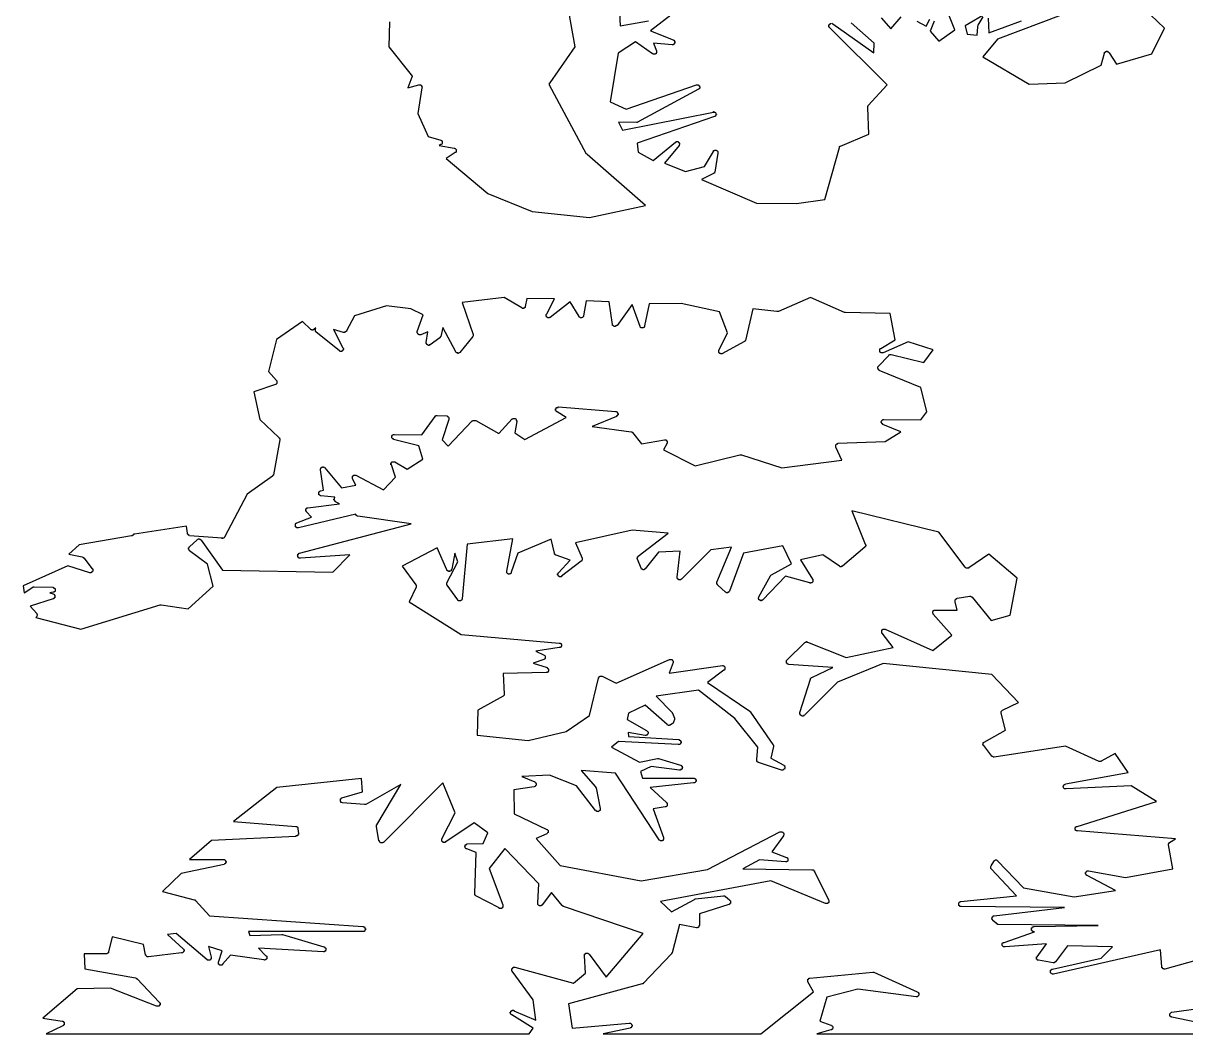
# Model space of a CAD drawing. Header units: metres. Extents: x 12 to 388, y 12 to 220.
# Drawn here: x 98.82 to 122.1, y 12.05 to 32.28 of the extents above; entities that cross this region are included whole.
import ezdxf

# ---------------------------------------------------------------- set-up
doc = ezdxf.new("R2010")
doc.units = ezdxf.units.M

msp = doc.modelspace()

# ---------------------------------------------------------------- linework, layer by layer
for points in [[(117.06, 32.32), (116.98, 32.12), (117.15, 31.92), (117.47, 32.15), (117.2, 32.84)], [(106.15, 32.31), (106.14, 31.81), (106.59, 31.25), (106.6, 31.24), (106.6, 31.23), (106.6, 31.22), (106.61, 31.22), (106.61, 31.21), (106.6, 31.21), (106.6, 31.2), (106.52, 30.99), (106.74, 31.05), (106.75, 31.05), (106.76, 31.05), (106.77, 31.05), (106.78, 31.05), (106.78, 31.04), (106.79, 31.04), (106.79, 31.03), (106.8, 31.03), (106.8, 31.02), (106.8, 31.01), (106.81, 31.01), (106.81, 31), (106.8, 30.99), (106.72, 30.47), (106.93, 30.01), (107.18, 29.94), (107.19, 29.94), (107.19, 29.93), (107.2, 29.93), (107.2, 29.92), (107.21, 29.92), (107.21, 29.91), (107.21, 29.9), (107.21, 29.89), (107.21, 29.88), (107.21, 29.87), (107.2, 29.86), (107.19, 29.85), (107.18, 29.85), (107.15, 29.83), (107.45, 29.78), (107.46, 29.78), (107.46, 29.77), (107.47, 29.77), (107.48, 29.76), (107.49, 29.75), (107.49, 29.74), (107.49, 29.73), (107.49, 29.72), (107.49, 29.71), (107.49, 29.7), (107.48, 29.7), (107.48, 29.69), (107.47, 29.69), (107.29, 29.57), (108.12, 28.87), (109.01, 28.51), (110.16, 28.39), (111.28, 28.63), (110.11, 29.65), (110.11, 29.66), (110.1, 29.66), (109.36, 31.04), (109.36, 31.05), (109.36, 31.06), (109.36, 31.07), (109.36, 31.08), (109.36, 31.09), (109.37, 31.09), (109.87, 31.81), (109.7, 32.78)], [(112.13, 32.71), (111.38, 32.13), (111.83, 31.95), (111.84, 31.94), (111.85, 31.94), (111.85, 31.93), (111.86, 31.93), (111.86, 31.92), (111.86, 31.91), (111.87, 31.91), (111.87, 31.9), (111.86, 31.89), (111.86, 31.88), (111.86, 31.87), (111.85, 31.87), (111.85, 31.86), (111.84, 31.86), (111.84, 31.85), (111.83, 31.85), (111.82, 31.85), (111.81, 31.85), (111.44, 31.88), (111.5, 31.73), (111.5, 31.72), (111.5, 31.71), (111.5, 31.7), (111.5, 31.69), (111.49, 31.68), (111.49, 31.67), (111.48, 31.67), (111.47, 31.66), (111.46, 31.66), (111.45, 31.66), (111.44, 31.66), (111.43, 31.66), (111.43, 31.67), (111.42, 31.67), (111.08, 31.91), (110.73, 31.68), (110.57, 30.71), (110.89, 30.56), (112.3, 31.05), (112.31, 31.05), (112.32, 31.05), (112.33, 31.05), (112.34, 31.05), (112.34, 31.04), (112.35, 31.04), (112.35, 31.03), (112.36, 31.03), (112.36, 31.02), (112.36, 31.01), (112.37, 31.01), (112.37, 31), (112.37, 30.99), (112.36, 30.99), (112.36, 30.98), (112.36, 30.97), (112.35, 30.97), (112.35, 30.96), (112.34, 30.96), (111.12, 30.3), (111.12, 30.29), (111.11, 30.29), (111.1, 30.29), (110.74, 30.3), (110.82, 30.14), (112.64, 30.5), (112.64, 30.51), (112.65, 30.51), (112.65, 30.5), (112.66, 30.5), (112.67, 30.5), (112.68, 30.49), (112.69, 30.48), (112.69, 30.47), (112.69, 30.46), (112.7, 30.46), (112.7, 30.45), (112.69, 30.45), (112.69, 30.44), (112.69, 30.43), (112.68, 30.43), (112.68, 30.42), (112.67, 30.41), (112.66, 30.41), (111.11, 29.88), (111.13, 29.7), (111.43, 29.53), (111.88, 29.9), (111.89, 29.9), (111.89, 29.91), (111.9, 29.91), (111.91, 29.91), (111.92, 29.91), (111.93, 29.91), (111.93, 29.9), (111.94, 29.9), (111.94, 29.89), (111.95, 29.89), (111.95, 29.88), (111.96, 29.88), (111.96, 29.87), (111.96, 29.86), (111.96, 29.85), (111.95, 29.84), (111.95, 29.83), (111.66, 29.48), (112.08, 29.31), (112.46, 29.41), (112.64, 29.71), (112.64, 29.72), (112.64, 29.73), (112.65, 29.73), (112.66, 29.73), (112.66, 29.74), (112.67, 29.74), (112.68, 29.74), (112.69, 29.74), (112.7, 29.74), (112.7, 29.73), (112.71, 29.73), (112.72, 29.72), (112.72, 29.71), (112.73, 29.71), (112.73, 29.7), (112.73, 29.69), (112.73, 29.68), (112.67, 29.3), (112.66, 29.3), (112.66, 29.29), (112.66, 29.28), (112.65, 29.28), (112.65, 29.27), (112.64, 29.27), (112.4, 29.15), (113.5, 28.68), (114.3, 28.67), (114.87, 28.75), (115.16, 29.79), (115.16, 29.8), (115.16, 29.81), (115.17, 29.81), (115.17, 29.82), (115.18, 29.82), (115.75, 30.06), (115.73, 30.59), (115.73, 30.6), (115.73, 30.61), (115.73, 30.62), (115.74, 30.62), (115.74, 30.63), (116.12, 31.05), (114.97, 32.19), (114.96, 32.19), (114.96, 32.2), (114.95, 32.21), (114.95, 32.22), (114.95, 32.23), (114.95, 32.24), (114.95, 32.25), (114.96, 32.25), (114.96, 32.26), (114.97, 32.26), (114.97, 32.27), (114.98, 32.27), (114.99, 32.27), (114.99, 32.28)], [(110.75, 32.62), (110.77, 32.23), (111.34, 32.33)], [(116, 32.39), (116.19, 32.17), (116.4, 32.41)], [(116.71, 32.32), (116.9, 32.22), (116.97, 32.36)], [(118.11, 32.48), (117.68, 32.23), (117.72, 32.06), (117.92, 32.04), (117.93, 32.21), (117.93, 32.22), (117.93, 32.23), (117.94, 32.24), (118.04, 32.41)], [(119.6, 32.44), (118.33, 31.96), (118.03, 31.61), (118.96, 31.06), (119.68, 31.09), (120.4, 31.44), (120.47, 31.68), (120.47, 31.69), (120.47, 31.7), (120.48, 31.7), (120.48, 31.71), (120.49, 31.71), (120.5, 31.71), (120.5, 31.72), (120.51, 31.72), (120.52, 31.72), (120.53, 31.72), (120.53, 31.71), (120.54, 31.71), (120.55, 31.7), (120.56, 31.69), (120.71, 31.46), (121.42, 31.67), (121.67, 32.18), (121.39, 32.45)], [(118.14, 32.38), (118.15, 32.09), (118.81, 32.33)], [(115.01, 32.28), (115.02, 32.27), (115.03, 32.27), (115.85, 31.69), (115.86, 31.88), (115.4, 32.29)], [(122.42, 13.55), (121.68, 13.34), (121.67, 13.34), (121.66, 13.34), (121.66, 13.35), (121.65, 13.35), (121.64, 13.35), (121.64, 13.36), (121.63, 13.36), (121.63, 13.37), (121.62, 13.37), (121.62, 13.38), (121.62, 13.39), (121.59, 13.73), (119.45, 13.24), (119.44, 13.24), (119.43, 13.24), (119.42, 13.24), (119.42, 13.25), (119.41, 13.25), (119.4, 13.26), (119.39, 13.27), (119.39, 13.28), (119.39, 13.29), (119.39, 13.3), (119.39, 13.31), (119.39, 13.32), (119.4, 13.32), (119.4, 13.33), (119.41, 13.33), (119.41, 13.34), (119.42, 13.34), (119.43, 13.34), (120.4, 13.56), (120.63, 13.79), (119.73, 13.81), (119.49, 13.49), (119.48, 13.49), (119.48, 13.48), (119.47, 13.48), (119.47, 13.47), (119.46, 13.47), (119.45, 13.47), (119.44, 13.47), (119.15, 13.52), (119.14, 13.52), (119.13, 13.52), (119.12, 13.53), (119.12, 13.54), (119.11, 13.54), (119.11, 13.55), (119.11, 13.56), (119.11, 13.57), (119.11, 13.58), (119.11, 13.59), (119.12, 13.59), (119.31, 13.85), (118.48, 13.79), (118.47, 13.79), (118.46, 13.79), (118.45, 13.79), (118.44, 13.8), (118.43, 13.81), (118.43, 13.82), (118.42, 13.82), (118.42, 13.83), (118.42, 13.84), (118.42, 13.85), (118.42, 13.86), (118.43, 13.86), (118.43, 13.87), (118.44, 13.87), (118.44, 13.88), (118.45, 13.88), (118.46, 13.88), (119.07, 14.09), (119.04, 14.1), (119.03, 14.1), (119.03, 14.11), (119.02, 14.11), (119.02, 14.12), (119.01, 14.12), (119.01, 14.13), (119.01, 14.14), (119.01, 14.15), (119.01, 14.16), (119.01, 14.17), (119.02, 14.17), (119.02, 14.18), (119.03, 14.18), (119.03, 14.19), (119.04, 14.19), (119.05, 14.19), (119.05, 14.2), (119.06, 14.2), (120.34, 14.22), (118.34, 14.24), (118.33, 14.24), (118.33, 14.25), (118.32, 14.25), (118.31, 14.25), (118.31, 14.26), (118.23, 14.32), (118.23, 14.33), (118.22, 14.33), (118.22, 14.34), (118.22, 14.35), (118.21, 14.35), (118.21, 14.36), (118.22, 14.37), (118.22, 14.38), (118.22, 14.39), (118.23, 14.39), (118.23, 14.4), (118.23, 14.4), (118.24, 14.4), (118.24, 14.41), (118.25, 14.41), (118.26, 14.41), (119.67, 14.58), (117.6, 14.6), (117.59, 14.6), (117.58, 14.6), (117.57, 14.6), (117.57, 14.61), (117.56, 14.61), (117.56, 14.62), (117.55, 14.62), (117.55, 14.63), (117.55, 14.64), (117.55, 14.65), (117.55, 14.66), (117.55, 14.67), (117.56, 14.68), (117.57, 14.69), (117.58, 14.69), (117.58, 14.7), (117.59, 14.7), (118.71, 14.81), (118.2, 15.35), (118.2, 15.36), (118.19, 15.36), (118.19, 15.37), (118.19, 15.38), (118.19, 15.39), (118.19, 15.4), (118.2, 15.41), (118.25, 15.5), (118.26, 15.51), (118.26, 15.52), (118.27, 15.52), (118.28, 15.53), (118.29, 15.53), (118.3, 15.53), (118.31, 15.53), (118.32, 15.52), (118.33, 15.52), (118.33, 15.51), (118.85, 14.97), (119.86, 14.79), (120.69, 14.92), (120.12, 15.22), (120.11, 15.22), (120.11, 15.23), (120.1, 15.23), (120.1, 15.24), (120.09, 15.25), (120.09, 15.26), (120.09, 15.27), (120.09, 15.28), (120.1, 15.28), (120.1, 15.29), (120.11, 15.3), (120.12, 15.31), (120.13, 15.31), (120.14, 15.31), (120.15, 15.31), (120.89, 15.18), (121.84, 15.35), (121.75, 15.83), (121.75, 15.84), (121.75, 15.85), (121.76, 15.86), (121.76, 15.87), (121.77, 15.87), (121.77, 15.88), (121.89, 15.95), (119.93, 16.11), (119.92, 16.11), (119.91, 16.11), (119.9, 16.11), (119.9, 16.12), (119.89, 16.12), (119.89, 16.13), (119.89, 16.14), (119.88, 16.14), (119.88, 16.15), (119.88, 16.16), (119.88, 16.17), (119.89, 16.18), (119.89, 16.19), (119.9, 16.19), (119.9, 16.2), (119.91, 16.2), (119.92, 16.2), (121.51, 16.7), (121, 17.01), (119.7, 16.95), (119.69, 16.95), (119.68, 16.95), (119.67, 16.95), (119.66, 16.96), (119.65, 16.97), (119.65, 16.98), (119.65, 16.99), (119.64, 16.99), (119.64, 17), (119.65, 17.01), (119.65, 17.02), (119.66, 17.03), (119.66, 17.04), (119.67, 17.04), (119.68, 17.04), (119.69, 17.05), (120.94, 17.28), (120.68, 17.66), (120.4, 17.51), (120.4, 17.5), (120.39, 17.5), (120.38, 17.5), (120.37, 17.5), (120.36, 17.5), (119.69, 17.81), (118.26, 17.59), (118.25, 17.59), (118.24, 17.59), (118.23, 17.6), (118.22, 17.6), (118.21, 17.61), (118.05, 17.82), (118.04, 17.82), (118.04, 17.83), (118.04, 17.84), (118.03, 17.84), (118.03, 17.85), (118.04, 17.86), (118.04, 17.87), (118.04, 17.88), (118.05, 17.88), (118.05, 17.89), (118.06, 17.89), (118.49, 18.13), (118.4, 18.47), (118.4, 18.48), (118.4, 18.49), (118.4, 18.5), (118.41, 18.51), (118.42, 18.52), (118.43, 18.53), (118.75, 18.68), (118.21, 19.24), (116.04, 19.46), (115.12, 19.09), (114.46, 18.43), (114.45, 18.42), (114.44, 18.42), (114.44, 18.41), (114.43, 18.41), (114.42, 18.41), (114.41, 18.41), (114.4, 18.42), (114.39, 18.42), (114.39, 18.43), (114.38, 18.43), (114.38, 18.44), (114.37, 18.44), (114.37, 18.45), (114.37, 18.46), (114.37, 18.47), (114.37, 18.48), (114.58, 19.15), (114.58, 19.16), (114.59, 19.16), (114.59, 19.17), (114.6, 19.18), (114.61, 19.18), (115.03, 19.38), (114.14, 19.44), (114.14, 19.45), (114.13, 19.45), (114.12, 19.45), (114.12, 19.46), (114.11, 19.46), (114.11, 19.47), (114.1, 19.47), (114.1, 19.48), (114.1, 19.49), (114.1, 19.5), (114.1, 19.51), (114.1, 19.52), (114.11, 19.52), (114.11, 19.53), (114.47, 19.88), (114.48, 19.89), (114.49, 19.89), (114.5, 19.9), (114.51, 19.9), (114.51, 19.89), (114.52, 19.89), (115.3, 19.58), (116.24, 19.78), (116.02, 20.07), (116.01, 20.07), (116.01, 20.08), (116.01, 20.09), (116.01, 20.1), (116.01, 20.11), (116.01, 20.12), (116.01, 20.13), (116.02, 20.13), (116.02, 20.14), (116.03, 20.14), (116.03, 20.15), (116.04, 20.15), (116.05, 20.15), (116.06, 20.15), (116.07, 20.15), (116.08, 20.15), (117.03, 19.72), (117.41, 20.03), (117.04, 20.45), (117.04, 20.46), (117.03, 20.47), (117.03, 20.48), (117.03, 20.49), (117.03, 20.5), (117.04, 20.5), (117.04, 20.51), (117.04, 20.52), (117.05, 20.52), (117.05, 20.53), (117.06, 20.53), (117.07, 20.53), (117.08, 20.53), (117.52, 20.53), (117.48, 20.7), (117.48, 20.71), (117.48, 20.72), (117.48, 20.73), (117.48, 20.74), (117.49, 20.75), (117.5, 20.76), (117.51, 20.76), (117.51, 20.77), (117.52, 20.77), (117.77, 20.81), (117.78, 20.81), (117.79, 20.81), (117.8, 20.8), (117.81, 20.8), (117.82, 20.79), (118.2, 20.32), (118.58, 20.43), (118.72, 21.17), (118.15, 21.65), (117.75, 21.38), (117.75, 21.37), (117.74, 21.37), (117.73, 21.37), (117.72, 21.37), (117.71, 21.37), (117.7, 21.37), (117.69, 21.38), (117.68, 21.39), (117.15, 22.09), (115.41, 22.52), (115.68, 21.85), (115.69, 21.84), (115.69, 21.83), (115.69, 21.82), (115.69, 21.81), (115.68, 21.81), (115.68, 21.8), (115.67, 21.79), (115.22, 21.41), (115.21, 21.41), (115.2, 21.41), (115.2, 21.4), (115.19, 21.4), (115.18, 21.4), (115.17, 21.4), (115.16, 21.41), (114.83, 21.64), (114.38, 21.54), (114.62, 21.15), (114.63, 21.15), (114.63, 21.14), (114.63, 21.13), (114.63, 21.12), (114.63, 21.11), (114.63, 21.1), (114.62, 21.1), (114.62, 21.09), (114.61, 21.08), (114.6, 21.08), (114.59, 21.08), (114.59, 21.07), (114.58, 21.07), (114.57, 21.07), (114.57, 21.08), (114.08, 21.21), (113.63, 20.74), (113.62, 20.73), (113.61, 20.73), (113.6, 20.73), (113.6, 20.72), (113.59, 20.72), (113.58, 20.72), (113.58, 20.73), (113.57, 20.73), (113.56, 20.74), (113.55, 20.74), (113.55, 20.75), (113.55, 20.76), (113.54, 20.76), (113.54, 20.77), (113.54, 20.78), (113.55, 20.79), (113.55, 20.8), (113.78, 21.22), (113.79, 21.23), (113.8, 21.24), (114.2, 21.46), (114.03, 21.82), (113.24, 21.67), (112.96, 20.91), (112.95, 20.9), (112.95, 20.89), (112.94, 20.89), (112.93, 20.89), (112.93, 20.88), (112.92, 20.88), (112.91, 20.88), (112.9, 20.88), (112.89, 20.89), (112.88, 20.89), (112.73, 21.03), (112.72, 21.04), (112.72, 21.05), (112.71, 21.05), (112.71, 21.06), (112.71, 21.07), (112.71, 21.08), (112.71, 21.09), (113, 21.79), (112.59, 21.74), (112, 21.15), (111.99, 21.15), (111.98, 21.14), (111.97, 21.14), (111.96, 21.14), (111.95, 21.14), (111.94, 21.14), (111.94, 21.15), (111.93, 21.15), (111.92, 21.16), (111.92, 21.17), (111.91, 21.17), (111.91, 21.18), (111.91, 21.19), (111.97, 21.71), (111.54, 21.69), (111.27, 21.36), (111.26, 21.35), (111.25, 21.35), (111.25, 21.34), (111.24, 21.34), (111.23, 21.34), (111.22, 21.35), (111.21, 21.35), (111.2, 21.35), (111.2, 21.36), (111.19, 21.37), (111.12, 21.55), (111.11, 21.56), (111.11, 21.57), (111.12, 21.58), (111.12, 21.59), (111.12, 21.6), (111.13, 21.6), (111.13, 21.61), (111.73, 22.07), (111.01, 22.13), (109.88, 21.88), (110.01, 21.57), (110.01, 21.56), (110.01, 21.55), (110.01, 21.54), (110.01, 21.53), (110, 21.52), (110, 21.51), (109.99, 21.51), (109.6, 21.21), (109.6, 21.2), (109.59, 21.2), (109.58, 21.2), (109.57, 21.2), (109.56, 21.2), (109.55, 21.2), (109.55, 21.21), (109.54, 21.21), (109.54, 21.22), (109.53, 21.22), (109.53, 21.23), (109.53, 21.24), (109.52, 21.24), (109.52, 21.25), (109.52, 21.26), (109.53, 21.26), (109.53, 21.27), (109.53, 21.28), (109.54, 21.28), (109.77, 21.53), (109.49, 21.63), (109.48, 21.63), (109.48, 21.64), (109.47, 21.64), (109.47, 21.65), (109.46, 21.65), (109.46, 21.66), (109.46, 21.67), (109.39, 21.95), (108.72, 21.67), (108.59, 21.29), (108.59, 21.28), (108.58, 21.27), (108.58, 21.26), (108.57, 21.26), (108.56, 21.26), (108.55, 21.25), (108.54, 21.25), (108.53, 21.25), (108.53, 21.26), (108.52, 21.26), (108.51, 21.27), (108.5, 21.28), (108.5, 21.29), (108.5, 21.3), (108.5, 21.31), (108.62, 21.96), (107.71, 21.85), (107.61, 20.76), (107.61, 20.75), (107.6, 20.74), (107.6, 20.73), (107.59, 20.73), (107.58, 20.72), (107.57, 20.72), (107.56, 20.72), (107.55, 20.72), (107.54, 20.72), (107.53, 20.72), (107.53, 20.73), (107.52, 20.73), (107.52, 20.74), (107.31, 21.03), (107.31, 21.04), (107.3, 21.04), (107.3, 21.05), (107.3, 21.06), (107.3, 21.07), (107.3, 21.08), (107.52, 21.5), (107.46, 21.67), (107.4, 21.35), (107.39, 21.34), (107.39, 21.33), (107.39, 21.32), (107.38, 21.32), (107.37, 21.31), (107.36, 21.31), (107.35, 21.31), (107.35, 21.3), (107.34, 21.31), (107.33, 21.31), (107.32, 21.31), (107.32, 21.32), (107.31, 21.32), (107.31, 21.33), (107.3, 21.33), (107.3, 21.34), (107.11, 21.78), (106.41, 21.41), (106.68, 21.04), (106.68, 21.03), (106.69, 21.03), (106.69, 21.02), (106.69, 21.01), (106.69, 21), (106.69, 20.99), (106.55, 20.7), (107.59, 20.04), (109.55, 19.87), (109.56, 19.87), (109.57, 19.87), (109.58, 19.86), (109.59, 19.86), (109.59, 19.85), (109.59, 19.84), (109.6, 19.84), (109.6, 19.83), (109.6, 19.82), (109.6, 19.81), (109.59, 19.81), (109.59, 19.8), (109.59, 19.79), (109.58, 19.79), (109.58, 19.78), (109.57, 19.78), (109.56, 19.78), (109.55, 19.78), (109.08, 19.71), (109.25, 19.63), (109.26, 19.62), (109.27, 19.61), (109.27, 19.6), (109.27, 19.59), (109.27, 19.58), (109.27, 19.57), (109.27, 19.56), (109.26, 19.56), (109.26, 19.55), (109.25, 19.55), (109.25, 19.54), (109.24, 19.54), (109.03, 19.47), (109.31, 19.38), (109.31, 19.37), (109.32, 19.37), (109.32, 19.36), (109.33, 19.36), (109.33, 19.35), (109.34, 19.35), (109.34, 19.34), (109.34, 19.33), (109.34, 19.32), (109.34, 19.31), (109.33, 19.31), (109.33, 19.3), (109.33, 19.29), (109.32, 19.29), (109.31, 19.28), (109.3, 19.28), (109.29, 19.28), (108.43, 19.26), (108.45, 18.85), (108.45, 18.84), (108.45, 18.83), (108.44, 18.83), (108.44, 18.82), (108.43, 18.81), (107.92, 18.53), (107.91, 18.03), (108.93, 17.92), (109.69, 18.1), (110.16, 18.42), (110.34, 19.17), (110.34, 19.18), (110.35, 19.18), (110.35, 19.19), (110.35, 19.2), (110.36, 19.2), (110.37, 19.21), (110.38, 19.21), (110.39, 19.21), (110.4, 19.21), (110.41, 19.21), (110.69, 19.07), (111.76, 19.54), (111.77, 19.54), (111.78, 19.54), (111.79, 19.54), (111.8, 19.54), (111.81, 19.54), (111.81, 19.53), (111.82, 19.53), (111.82, 19.52), (111.83, 19.51), (111.83, 19.5), (111.83, 19.49), (111.83, 19.48), (111.75, 19.27), (112.82, 19.42), (112.83, 19.42), (112.84, 19.42), (112.85, 19.41), (112.86, 19.41), (112.86, 19.4), (112.87, 19.39), (112.87, 19.38), (112.87, 19.37), (112.87, 19.36), (112.87, 19.35), (112.87, 19.34), (112.86, 19.34), (112.86, 19.33), (112.85, 19.33), (112.52, 19.08), (113.37, 18.51), (113.37, 18.5), (113.38, 18.5), (113.38, 18.49), (113.83, 17.84), (113.84, 17.83), (113.84, 17.82), (113.84, 17.81), (113.84, 17.8), (113.79, 17.57), (114.05, 17.43), (114.05, 17.42), (114.06, 17.42), (114.06, 17.41), (114.07, 17.4), (114.07, 17.39), (114.07, 17.38), (114.07, 17.37), (114.07, 17.36), (114.06, 17.36), (114.06, 17.35), (114.05, 17.35), (114.05, 17.34), (114.04, 17.34), (114.03, 17.33), (114.02, 17.33), (114.01, 17.33), (114, 17.33), (113.54, 17.48), (113.54, 17.49), (113.53, 17.49), (113.52, 17.49), (113.52, 17.5), (113.51, 17.5), (113.51, 17.51), (113.51, 17.52), (113.51, 17.53), (113.51, 17.54), (113.53, 17.79), (113.07, 18.36), (112.34, 18.93), (111.49, 18.81), (111.81, 18.48), (111.81, 18.47), (111.82, 18.47), (111.86, 18.37), (111.86, 18.36), (111.86, 18.35), (111.86, 18.34), (111.84, 18.29), (111.84, 18.28), (111.83, 18.27), (111.82, 18.26), (111.77, 18.23), (111.76, 18.23), (111.75, 18.22), (111.74, 18.22), (111.73, 18.23), (111.72, 18.23), (111.71, 18.24), (111.27, 18.63), (110.94, 18.47), (110.91, 18.34), (111.3, 18.12), (111.31, 18.11), (111.32, 18.11), (111.32, 18.1), (111.33, 18.09), (111.33, 18.08), (111.33, 18.07), (111.33, 18.06), (111.32, 18.05), (111.32, 18.04), (111.31, 18.04), (111.31, 18.03), (111.3, 18.03), (111.29, 18.03), (111.29, 18.02), (111.28, 18.02), (111.27, 18.02), (110.93, 18.08), (110.94, 18), (111.94, 17.94), (111.95, 17.94), (111.95, 17.93), (111.96, 17.93), (111.97, 17.93), (111.97, 17.92), (111.98, 17.92), (111.98, 17.91), (111.98, 17.9), (111.99, 17.9), (111.99, 17.89), (111.99, 17.88), (111.99, 17.87), (111.98, 17.87), (111.98, 17.86), (111.97, 17.85), (111.96, 17.84), (111.95, 17.84), (111.94, 17.84), (111.93, 17.84), (110.74, 17.9), (110.6, 17.79), (111.16, 17.49), (111.52, 17.56), (111.53, 17.56), (111.54, 17.56), (111.98, 17.43), (111.99, 17.43), (111.99, 17.42), (112, 17.42), (112, 17.41), (112.01, 17.41), (112.01, 17.4), (112.01, 17.39), (112.02, 17.39), (112.02, 17.38), (112.01, 17.38), (112.01, 17.37), (112.01, 17.36), (112.01, 17.35), (112, 17.35), (112, 17.34), (111.99, 17.34), (111.98, 17.34), (111.98, 17.33), (111.97, 17.33), (111.96, 17.33), (111.39, 17.4), (111.18, 17.3), (111.22, 17.17), (112.24, 17.17), (112.25, 17.17), (112.26, 17.16), (112.27, 17.16), (112.27, 17.15), (112.28, 17.15), (112.28, 17.14), (112.29, 17.13), (112.29, 17.12), (112.29, 17.11), (112.29, 17.1), (112.28, 17.1), (112.28, 17.09), (112.27, 17.08), (112.26, 17.07), (112.25, 17.07), (112.24, 17.07), (111.37, 16.98), (111.7, 16.68), (111.7, 16.67), (111.71, 16.67), (111.71, 16.66), (111.71, 16.65), (111.71, 16.64), (111.71, 16.63), (111.71, 16.62), (111.71, 16.61), (111.7, 16.6), (111.69, 16.6), (111.69, 16.59), (111.68, 16.59), (111.67, 16.59), (111.43, 16.55), (111.64, 15.98), (111.64, 15.97), (111.64, 15.96), (111.64, 15.95), (111.64, 15.94), (111.63, 15.93), (111.63, 15.92), (111.62, 15.92), (111.61, 15.91), (111.6, 15.91), (111.59, 15.91), (111.58, 15.91), (111.57, 15.91), (111.57, 15.92), (111.56, 15.92), (111.55, 15.93), (110.68, 17.27), (109.99, 17.32), (110.28, 16.99), (110.28, 16.98), (110.29, 16.98), (110.29, 16.97), (110.37, 16.56), (110.37, 16.55), (110.37, 16.54), (110.37, 16.53), (110.37, 16.52), (110.36, 16.52), (110.36, 16.51), (110.35, 16.51), (110.34, 16.5), (110.33, 16.5), (110.32, 16.5), (110.31, 16.5), (110.3, 16.5), (110.3, 16.51), (110.29, 16.51), (110.29, 16.52), (110.28, 16.52), (109.9, 17.01), (109.36, 17.23), (108.8, 17.2), (109.06, 17.09), (109.07, 17.08), (109.08, 17.07), (109.08, 17.06), (109.09, 17.06), (109.09, 17.05), (109.09, 17.04), (109.09, 17.03), (109.08, 17.02), (109.08, 17.01), (109.07, 17.01), (109.07, 17), (109.06, 17), (109.05, 16.99), (108.64, 16.93), (108.65, 16.45), (109.3, 16.14), (109.31, 16.14), (109.32, 16.13), (109.33, 16.12), (109.33, 16.11), (109.33, 16.1), (109.33, 16.09), (109.33, 16.08), (109.32, 16.07), (109.31, 16.06), (109.3, 16.05), (109.09, 15.96), (109.57, 15.42), (111.19, 15.11), (112.52, 15.34), (113.97, 16.09), (113.98, 16.09), (113.99, 16.09), (114, 16.09), (114.01, 16.09), (114.02, 16.09), (114.03, 16.08), (114.04, 16.07), (114.04, 16.06), (114.05, 16.06), (114.05, 16.05), (114.05, 16.04), (114.05, 16.03), (114.04, 16.02), (114.04, 16.01), (113.81, 15.69), (114.1, 15.58), (114.11, 15.58), (114.12, 15.57), (114.12, 15.56), (114.13, 15.56), (114.13, 15.55), (114.13, 15.54), (114.13, 15.53), (114.13, 15.52), (114.13, 15.51), (114.12, 15.51), (114.12, 15.5), (114.11, 15.5), (114.11, 15.49), (114.1, 15.49), (114.09, 15.49), (114.08, 15.49), (113.56, 15.53), (113.23, 15.35), (114.61, 15.33), (114.62, 15.33), (114.63, 15.33), (114.64, 15.33), (114.64, 15.32), (114.65, 15.32), (114.65, 15.31), (114.66, 15.31), (114.66, 15.3), (114.94, 14.73), (114.95, 14.72), (114.95, 14.71), (114.95, 14.7), (114.95, 14.69), (114.95, 14.68), (114.94, 14.68), (114.94, 14.67), (114.93, 14.67), (114.93, 14.66), (114.92, 14.66), (114.91, 14.66), (114.9, 14.66), (114.89, 14.66), (114.88, 14.66), (113.79, 15.11), (111.58, 14.7), (111.8, 14.49), (112.26, 14.74), (112.27, 14.75), (112.28, 14.75), (112.84, 14.81), (112.85, 14.81), (112.86, 14.81), (112.87, 14.81), (112.87, 14.8), (112.88, 14.8), (112.96, 14.73), (112.97, 14.72), (112.98, 14.71), (112.98, 14.7), (112.98, 14.69), (112.98, 14.68), (112.98, 14.67), (112.98, 14.66), (112.97, 14.66), (112.97, 14.65), (112.96, 14.65), (112.96, 14.64), (112.95, 14.64), (112.36, 14.45), (112.36, 14.22), (112.35, 14.21), (112.35, 14.2), (112.35, 14.19), (112.34, 14.19), (112.34, 14.18), (112.33, 14.18), (112.32, 14.18), (112.32, 14.17), (112.31, 14.17), (112.3, 14.17), (111.96, 14.24), (111.81, 13.67), (111.81, 13.66), (111.8, 13.66), (111.8, 13.65), (111.79, 13.64), (111.24, 13.06), (111.23, 13.06), (111.23, 13.05), (111.22, 13.05), (111.21, 13.05), (109.74, 12.65), (109.81, 12.16), (110.95, 12.26), (110.96, 12.26), (110.97, 12.26), (110.98, 12.26), (110.99, 12.25), (111, 12.24), (111, 12.23), (111.01, 12.22), (111.01, 12.21), (111.01, 12.2), (111, 12.19), (111, 12.18), (110.99, 12.18), (110.99, 12.17), (110.98, 12.17), (110.97, 12.17), (110.97, 12.16), (110.43, 12.05), (113.59, 12.05), (114.64, 12.89), (114.53, 13.09), (114.53, 13.1), (114.53, 13.11), (114.53, 13.12), (114.53, 13.13), (114.53, 13.14), (114.54, 13.14), (114.54, 13.15), (114.55, 13.15), (114.55, 13.16), (114.56, 13.16), (114.57, 13.16), (115.83, 13.28), (115.84, 13.28), (115.85, 13.28), (116.72, 12.89), (116.73, 12.88), (116.74, 12.88), (116.74, 12.87), (116.75, 12.87), (116.75, 12.86), (116.75, 12.85), (116.75, 12.84), (116.75, 12.83), (116.75, 12.82), (116.74, 12.81), (116.74, 12.8), (116.73, 12.8), (116.72, 12.79), (116.71, 12.79), (116.7, 12.79), (115.53, 12.94), (114.91, 12.78), (114.77, 12.3), (114.99, 12.22), (115, 12.22), (115.01, 12.21), (115.02, 12.2), (115.03, 12.19), (115.03, 12.18), (115.03, 12.17), (115.03, 12.16), (115.02, 12.15), (115.02, 12.14), (115.01, 12.14), (115.01, 12.13), (115, 12.13), (114.99, 12.13), (114.71, 12.05), (125.88, 12.05)], [(122.46, 12.25), (121.82, 12.38), (121.81, 12.38), (121.81, 12.39), (121.8, 12.39), (121.79, 12.39), (121.79, 12.4), (121.78, 12.41), (121.78, 12.42), (121.78, 12.43), (121.78, 12.44), (121.78, 12.45), (121.79, 12.46), (121.8, 12.47), (121.81, 12.48), (121.82, 12.48), (123.32, 12.69)]]:
    msp.add_lwpolyline(points)
for points in [[(100.2, 21.36), (100.21, 21.36), (100.21, 21.35), (100.21, 21.34), (100.21, 21.33), (100.21, 21.32), (100.21, 21.31), (100.2, 21.3), (100.19, 21.29), (100.18, 21.29), (100.18, 21.28), (100.17, 21.28), (100.16, 21.28), (100.15, 21.28), (99.71, 21.42), (98.82, 21.02), (98.84, 20.88), (99.01, 20.99), (99.02, 21), (99.03, 21), (99.04, 21), (99.41, 20.99), (99.42, 20.99), (99.42, 20.98), (99.43, 20.98), (99.44, 20.98), (99.44, 20.97), (99.45, 20.97), (99.45, 20.96), (99.46, 20.96), (99.46, 20.95), (99.46, 20.94), (99.46, 20.93), (99.46, 20.92), (99.46, 20.91), (99.45, 20.91), (99.45, 20.9), (99.44, 20.9), (99.44, 20.89), (99.43, 20.89), (99.42, 20.89), (99.35, 20.88), (99.42, 20.86), (99.43, 20.85), (99.44, 20.85), (99.44, 20.84), (99.45, 20.83), (99.45, 20.82), (99.45, 20.81), (99.45, 20.8), (99.45, 20.79), (99.45, 20.78), (99.44, 20.78), (99.44, 20.77), (99.43, 20.77), (99.43, 20.76), (99.42, 20.76), (98.96, 20.61), (99.09, 20.46), (99.09, 20.45), (99.09, 20.44), (99.1, 20.44), (99.1, 20.43), (99.1, 20.42), (99.09, 20.41), (99.09, 20.4), (99.08, 20.39), (99.07, 20.38), (99.97, 20.15), (101.56, 20.64), (101.57, 20.64), (101.58, 20.64), (102.12, 20.56), (102.62, 21.01), (102.51, 21.45), (102.15, 21.72), (102.15, 21.73), (102.14, 21.73), (102.14, 21.74), (102.13, 21.75), (102.13, 21.76), (102.13, 21.77), (102.13, 21.78), (102.14, 21.78), (102.14, 21.79), (102.14, 21.8), (102.15, 21.8), (102.3, 21.94), (102.31, 21.95), (102.32, 21.95), (102.33, 21.96), (102.34, 21.96), (102.35, 21.95), (102.36, 21.95), (102.37, 21.95), (102.37, 21.94), (102.38, 21.93), (102.81, 21.33), (105.02, 21.29), (105.36, 21.64), (104.37, 21.57), (104.36, 21.57), (104.35, 21.57), (104.34, 21.57), (104.34, 21.58), (104.33, 21.58), (104.33, 21.59), (104.32, 21.59), (104.32, 21.6), (104.32, 21.61), (104.31, 21.62), (104.32, 21.63), (104.32, 21.64), (104.32, 21.65), (104.33, 21.65), (104.33, 21.66), (104.34, 21.66), (104.34, 21.67), (104.35, 21.67), (106.59, 22.26), (105.52, 22.41), (105.51, 22.41), (105.5, 22.42), (105.49, 22.42), (105.49, 22.43), (105.48, 22.43), (105.48, 22.44), (105.48, 22.45), (104.33, 22.18), (104.32, 22.18), (104.31, 22.18), (104.3, 22.18), (104.29, 22.18), (104.29, 22.19), (104.28, 22.19), (104.28, 22.2), (104.27, 22.2), (104.27, 22.21), (104.27, 22.22), (104.27, 22.23), (104.27, 22.24), (104.27, 22.25), (104.27, 22.26), (104.28, 22.26), (104.28, 22.27), (104.29, 22.27), (104.3, 22.28), (104.59, 22.39), (104.49, 22.5), (104.49, 22.51), (104.48, 22.51), (104.48, 22.52), (104.48, 22.53), (104.48, 22.54), (104.48, 22.55), (104.48, 22.56), (104.49, 22.56), (104.49, 22.57), (104.5, 22.57), (104.5, 22.58), (104.51, 22.58), (104.52, 22.58), (105.15, 22.66), (105.07, 22.7), (105.07, 22.71), (105.06, 22.71), (105.05, 22.72), (105.05, 22.73), (105.05, 22.74), (105.04, 22.74), (105.04, 22.75), (105.05, 22.75), (105.05, 22.76), (105.05, 22.77), (105.05, 22.78), (105.06, 22.78), (105.06, 22.79), (104.78, 22.82), (104.77, 22.82), (104.76, 22.83), (104.75, 22.83), (104.75, 22.84), (104.74, 22.84), (104.74, 22.85), (104.74, 22.86), (104.74, 22.87), (104.74, 22.88), (104.74, 22.89), (104.75, 22.9), (104.75, 22.91), (104.76, 22.91), (104.77, 22.92), (104.78, 22.92), (104.83, 22.93), (104.77, 23.34), (104.77, 23.35), (104.77, 23.36), (104.78, 23.37), (104.78, 23.38), (104.79, 23.38), (104.79, 23.39), (104.8, 23.39), (104.81, 23.39), (104.81, 23.4), (104.82, 23.4), (104.83, 23.4), (104.83, 23.39), (104.84, 23.39), (104.85, 23.39), (104.86, 23.38), (105.19, 22.98), (105.48, 23.03), (105.41, 23.16), (105.41, 23.17), (105.41, 23.18), (105.41, 23.19), (105.41, 23.2), (105.41, 23.21), (105.42, 23.21), (105.42, 23.22), (105.43, 23.22), (105.43, 23.23), (105.44, 23.23), (105.45, 23.23), (105.46, 23.23), (105.47, 23.23), (105.48, 23.23), (106.03, 22.94), (106.27, 23.19), (106.19, 23.44), (106.18, 23.44), (106.18, 23.45), (106.18, 23.46), (106.18, 23.47), (106.19, 23.47), (106.19, 23.48), (106.19, 23.49), (106.2, 23.49), (106.2, 23.5), (106.21, 23.5), (106.22, 23.5), (106.23, 23.5), (106.24, 23.5), (106.25, 23.5), (106.26, 23.5), (106.51, 23.35), (106.82, 23.55), (106.74, 23.82), (106.23, 23.95), (106.23, 23.96), (106.22, 23.96), (106.21, 23.97), (106.2, 23.98), (106.2, 23.99), (106.2, 24), (106.2, 24.01), (106.2, 24.02), (106.2, 24.03), (106.21, 24.03), (106.21, 24.04), (106.22, 24.04), (106.23, 24.05), (106.24, 24.05), (106.25, 24.05), (106.8, 24.04), (107.07, 24.41), (107.07, 24.42), (107.08, 24.42), (107.08, 24.43), (107.09, 24.43), (107.1, 24.43), (107.11, 24.43), (107.3, 24.42), (107.31, 24.42), (107.31, 24.41), (107.32, 24.41), (107.33, 24.4), (107.34, 24.39), (107.34, 24.38), (107.34, 24.37), (107.34, 24.36), (107.34, 24.35), (107.21, 23.94), (107.33, 23.81), (107.81, 24.32), (107.82, 24.32), (107.83, 24.33), (107.84, 24.33), (107.85, 24.33), (107.86, 24.33), (107.87, 24.33), (107.88, 24.33), (108.34, 24.07), (108.61, 24.36), (108.62, 24.36), (108.62, 24.37), (108.63, 24.37), (108.64, 24.37), (108.65, 24.37), (108.66, 24.37), (108.67, 24.37), (108.68, 24.36), (108.69, 24.35), (108.69, 24.34), (108.69, 24.33), (108.7, 24.33), (108.7, 24.32), (108.7, 24.31), (108.66, 24.08), (108.86, 23.95), (109.69, 24.39), (109.51, 24.5), (109.5, 24.5), (109.5, 24.51), (109.49, 24.52), (109.49, 24.53), (109.48, 24.53), (109.48, 24.54), (109.48, 24.55), (109.48, 24.56), (109.49, 24.56), (109.49, 24.57), (109.49, 24.58), (109.5, 24.58), (109.5, 24.59), (109.51, 24.59), (109.52, 24.59), (109.53, 24.59), (109.53, 24.6), (109.54, 24.6), (110.68, 24.51), (110.69, 24.51), (110.7, 24.5), (110.71, 24.5), (110.71, 24.49), (110.72, 24.49), (110.72, 24.48), (110.72, 24.47), (110.73, 24.47), (110.73, 24.46), (110.73, 24.45), (110.73, 24.44), (110.72, 24.44), (110.72, 24.43), (110.71, 24.42), (110.7, 24.42), (110.7, 24.41), (110.21, 24.21), (110.99, 24.1), (111, 24.1), (111.01, 24.1), (111.02, 24.09), (111.2, 23.86), (111.66, 23.94), (111.67, 23.94), (111.68, 23.94), (111.69, 23.94), (111.69, 23.93), (111.7, 23.93), (111.7, 23.92), (111.71, 23.92), (111.71, 23.91), (111.71, 23.9), (111.71, 23.89), (111.71, 23.88), (111.71, 23.87), (111.64, 23.74), (112.27, 23.42), (113.17, 23.64), (113.18, 23.64), (113.19, 23.64), (113.2, 23.64), (114.01, 23.38), (115.21, 23.53), (115.09, 23.79), (115.09, 23.8), (115.09, 23.81), (115.09, 23.82), (115.09, 23.83), (115.09, 23.84), (115.1, 23.85), (115.11, 23.86), (115.12, 23.86), (115.13, 23.86), (115.13, 23.87), (116.08, 23.91), (116.39, 24.1), (116.03, 24.25), (116.03, 24.26), (116.02, 24.26), (116.01, 24.27), (116.01, 24.28), (116, 24.29), (116, 24.3), (116, 24.31), (116.01, 24.32), (116.01, 24.33), (116.02, 24.34), (116.03, 24.34), (116.03, 24.35), (116.04, 24.35), (116.05, 24.35), (116.79, 24.34), (116.91, 24.5), (116.79, 24.99), (115.96, 25.33), (115.96, 25.34), (115.95, 25.34), (115.95, 25.35), (115.94, 25.35), (115.94, 25.36), (115.93, 25.37), (115.93, 25.38), (115.93, 25.39), (115.93, 25.4), (115.94, 25.4), (115.94, 25.41), (116.15, 25.63), (116.15, 25.64), (116.16, 25.64), (116.17, 25.65), (116.18, 25.65), (116.19, 25.65), (116.2, 25.65), (116.85, 25.49), (117.04, 25.74), (116.54, 25.9), (116.04, 25.68), (116.03, 25.68), (116.02, 25.68), (116.01, 25.68), (116, 25.68), (115.99, 25.69), (115.98, 25.69), (115.98, 25.7), (115.97, 25.7), (115.97, 25.71), (115.97, 25.72), (115.97, 25.73), (115.97, 25.74), (115.97, 25.75), (115.97, 25.76), (115.98, 25.76), (115.98, 25.77), (115.99, 25.77), (116.28, 25.94), (116.18, 26.47), (115.28, 26.49), (115.27, 26.49), (115.26, 26.49), (114.58, 26.79), (113.94, 26.51), (113.93, 26.51), (113.92, 26.51), (113.91, 26.51), (113.43, 26.56), (113.28, 25.93), (113.27, 25.92), (113.27, 25.91), (113.26, 25.91), (113.25, 25.9), (112.82, 25.67), (112.82, 25.66), (112.81, 25.66), (112.8, 25.66), (112.79, 25.66), (112.78, 25.66), (112.78, 25.67), (112.77, 25.67), (112.76, 25.67), (112.76, 25.68), (112.75, 25.69), (112.75, 25.7), (112.75, 25.71), (112.75, 25.72), (112.75, 25.73), (112.92, 26.08), (112.76, 26.5), (111.99, 26.67), (111.35, 26.66), (111.26, 26.22), (111.26, 26.21), (111.26, 26.2), (111.25, 26.2), (111.25, 26.19), (111.24, 26.19), (111.24, 26.18), (111.23, 26.18), (111.22, 26.18), (111.21, 26.18), (111.2, 26.18), (111.19, 26.18), (111.18, 26.19), (111.17, 26.2), (111.17, 26.21), (111.01, 26.65), (110.71, 26.23), (110.7, 26.23), (110.69, 26.22), (110.68, 26.22), (110.68, 26.21), (110.67, 26.21), (110.66, 26.21), (110.65, 26.21), (110.64, 26.22), (110.63, 26.22), (110.63, 26.23), (110.62, 26.23), (110.62, 26.24), (110.62, 26.25), (110.55, 26.7), (110.09, 26.72), (110.04, 26.42), (110.04, 26.41), (110.03, 26.41), (110.03, 26.4), (110.02, 26.39), (110.01, 26.39), (110, 26.38), (109.99, 26.38), (109.98, 26.38), (109.97, 26.39), (109.96, 26.39), (109.95, 26.4), (109.95, 26.41), (109.77, 26.7), (109.37, 26.39), (109.36, 26.39), (109.35, 26.38), (109.34, 26.38), (109.33, 26.38), (109.32, 26.38), (109.32, 26.39), (109.31, 26.39), (109.3, 26.4), (109.3, 26.41), (109.29, 26.41), (109.29, 26.42), (109.29, 26.43), (109.29, 26.44), (109.29, 26.45), (109.3, 26.46), (109.46, 26.76), (108.9, 26.77), (108.87, 26.61), (108.87, 26.6), (108.87, 26.59), (108.86, 26.59), (108.86, 26.58), (108.85, 26.58), (108.84, 26.58), (108.84, 26.57), (108.83, 26.57), (108.82, 26.57), (108.81, 26.57), (108.8, 26.58), (108.45, 26.79), (107.61, 26.69), (107.83, 26.05), (107.83, 26.04), (107.83, 26.03), (107.83, 26.02), (107.82, 26.01), (107.56, 25.69), (107.55, 25.68), (107.54, 25.68), (107.53, 25.67), (107.52, 25.67), (107.52, 25.68), (107.51, 25.68), (107.5, 25.68), (107.49, 25.69), (107.48, 25.7), (107.22, 26.19), (107.18, 26.01), (107.17, 26), (107.17, 25.99), (107.16, 25.99), (107.16, 25.98), (106.97, 25.84), (106.96, 25.84), (106.95, 25.84), (106.95, 25.83), (106.94, 25.83), (106.93, 25.83), (106.92, 25.84), (106.91, 25.84), (106.91, 25.85), (106.9, 25.85), (106.9, 25.86), (106.89, 25.87), (106.89, 25.88), (106.89, 25.89), (106.92, 26.1), (106.78, 26.04), (106.77, 26.04), (106.76, 26.04), (106.75, 26.04), (106.74, 26.04), (106.74, 26.05), (106.73, 26.05), (106.72, 26.06), (106.72, 26.07), (106.71, 26.08), (106.71, 26.09), (106.71, 26.1), (106.71, 26.11), (106.83, 26.44), (106.58, 26.56), (106.09, 26.62), (105.45, 26.42), (105.29, 26.12), (105.29, 26.11), (105.28, 26.11), (105.28, 26.1), (105.27, 26.1), (105.26, 26.1), (105.26, 26.09), (105.25, 26.09), (105.24, 26.09), (105.23, 26.09), (105.03, 26.15), (105.22, 25.78), (105.23, 25.77), (105.23, 25.76), (105.23, 25.75), (105.22, 25.74), (105.22, 25.73), (105.21, 25.72), (105.2, 25.72), (105.2, 25.71), (105.19, 25.71), (105.18, 25.71), (105.17, 25.71), (105.16, 25.71), (105.15, 25.72), (104.68, 26.1), (104.68, 26.11), (104.67, 26.11), (104.67, 26.12), (104.67, 26.13), (104.67, 26.14), (104.67, 26.15), (104.67, 26.16), (104.68, 26.18), (104.64, 26.15), (104.64, 26.14), (104.63, 26.14), (104.62, 26.14), (104.61, 26.13), (104.6, 26.14), (104.59, 26.14), (104.58, 26.14), (104.58, 26.15), (104.41, 26.31), (103.89, 25.95), (103.73, 25.31), (103.89, 25.13), (103.89, 25.12), (103.9, 25.12), (103.9, 25.11), (103.9, 25.1), (103.9, 25.09), (103.9, 25.08), (103.9, 25.07), (103.89, 25.06), (103.88, 25.05), (103.87, 25.05), (103.44, 24.9), (103.56, 24.35), (103.94, 23.99), (103.94, 23.98), (103.95, 23.98), (103.95, 23.97), (103.96, 23.96), (103.96, 23.95), (103.96, 23.94), (103.83, 23.24), (103.83, 23.23), (103.82, 23.23), (103.82, 23.22), (103.81, 23.21), (103.3, 22.85), (102.85, 21.99), (102.84, 21.98), (102.83, 21.97), (102.82, 21.97), (102.81, 21.97), (102.8, 21.96), (102.8, 21.97), (102.15, 22.02), (102.14, 22.03), (102.13, 22.03), (102.12, 22.04), (102.12, 22.05), (102.11, 22.05), (102.11, 22.06), (102.11, 22.07), (102.09, 22.21), (101.05, 22.05), (101.04, 22.05), (101.03, 22.05), (101.03, 22.04), (101.02, 22.04), (101.02, 22.03), (101.01, 22.03), (101.01, 22.02), (101, 22.02), (100.99, 22.02), (99.94, 21.84), (99.73, 21.65), (100, 21.6), (100.01, 21.59), (100.02, 21.59), (100.02, 21.58), (100.03, 21.58), (100.2, 21.36)], [(108.61, 12.52), (108.62, 12.52), (108.63, 12.52), (108.64, 12.52), (108.64, 12.51), (109.08, 12.32), (109.03, 12.73), (108.61, 13.3), (108.61, 13.31), (108.6, 13.31), (108.6, 13.32), (108.6, 13.33), (108.6, 13.34), (108.61, 13.35), (108.61, 13.36), (108.62, 13.36), (108.62, 13.37), (108.63, 13.37), (108.63, 13.38), (108.64, 13.38), (108.65, 13.38), (108.66, 13.38), (109.84, 13.06), (110.08, 13.26), (110.06, 13.61), (110.06, 13.62), (110.06, 13.63), (110.06, 13.64), (110.07, 13.64), (110.07, 13.65), (110.08, 13.65), (110.08, 13.66), (110.09, 13.66), (110.1, 13.66), (110.11, 13.66), (110.12, 13.66), (110.13, 13.66), (110.14, 13.65), (110.15, 13.64), (110.49, 13.18), (111.23, 14.06), (109.64, 14.6), (109.63, 14.6), (109.63, 14.61), (109.62, 14.61), (109.61, 14.62), (109.4, 14.88), (109.21, 14.63), (109.2, 14.63), (109.2, 14.62), (109.19, 14.62), (109.18, 14.61), (109.17, 14.61), (109.16, 14.61), (109.15, 14.61), (109.15, 14.62), (109.14, 14.62), (109.13, 14.63), (109.12, 14.64), (109.12, 14.65), (109.12, 14.66), (109.12, 14.67), (109.14, 15.05), (108.46, 15.76), (108.15, 15.36), (108.42, 14.63), (108.42, 14.62), (108.42, 14.61), (108.42, 14.6), (108.42, 14.59), (108.42, 14.58), (108.41, 14.58), (108.41, 14.57), (108.4, 14.57), (108.4, 14.56), (108.39, 14.56), (108.38, 14.56), (108.37, 14.56), (108.36, 14.56), (108.35, 14.56), (108.35, 14.57), (107.88, 14.81), (107.88, 14.82), (107.87, 14.82), (107.87, 14.83), (107.86, 14.83), (107.86, 14.84), (107.86, 14.85), (107.86, 14.86), (107.89, 15.68), (107.7, 15.75), (107.69, 15.75), (107.68, 15.76), (107.67, 15.77), (107.67, 15.78), (107.67, 15.79), (107.66, 15.79), (107.66, 15.8), (107.67, 15.8), (107.67, 15.81), (107.67, 15.82), (107.67, 15.83), (107.68, 15.83), (107.69, 15.84), (107.7, 15.84), (107.7, 15.85), (107.71, 15.85), (108.03, 15.86), (108.12, 16.07), (107.85, 16.27), (107.28, 15.89), (107.27, 15.89), (107.27, 15.88), (107.26, 15.88), (107.25, 15.88), (107.24, 15.88), (107.23, 15.88), (107.23, 15.89), (107.22, 15.89), (107.21, 15.89), (107.21, 15.9), (107.2, 15.91), (107.2, 15.92), (107.2, 15.93), (107.2, 15.94), (107.2, 15.95), (107.47, 16.47), (107.22, 17.07), (106.03, 15.88), (106.02, 15.88), (106.01, 15.87), (106, 15.87), (105.99, 15.87), (105.98, 15.87), (105.97, 15.87), (105.97, 15.88), (105.96, 15.88), (105.95, 15.89), (105.95, 15.9), (105.95, 15.91), (105.94, 15.91), (105.89, 16.2), (105.89, 16.21), (105.89, 16.22), (105.89, 16.23), (105.9, 16.23), (106.38, 17.04), (105.68, 16.64), (105.67, 16.64), (105.66, 16.64), (105.65, 16.64), (105.21, 16.67), (105.2, 16.68), (105.19, 16.68), (105.18, 16.68), (105.18, 16.69), (105.17, 16.7), (105.17, 16.71), (105.17, 16.72), (105.17, 16.73), (105.17, 16.74), (105.17, 16.75), (105.18, 16.75), (105.18, 16.76), (105.19, 16.76), (105.19, 16.77), (105.2, 16.77), (105.61, 16.89), (105.59, 17.16), (103.9, 16.98), (103.03, 16.3), (104.28, 16.2), (104.29, 16.2), (104.3, 16.19), (104.31, 16.19), (104.31, 16.18), (104.32, 16.18), (104.32, 16.17), (104.32, 16.16), (104.32, 16.15), (104.33, 16.06), (104.33, 16.05), (104.33, 16.04), (104.32, 16.04), (104.32, 16.03), (104.32, 16.02), (104.31, 16.02), (104.31, 16.01), (104.3, 16.01), (104.29, 16.01), (104.28, 16.01), (104.28, 16), (102.59, 15.92), (102.15, 15.54), (102.83, 15.54), (102.84, 15.54), (102.85, 15.54), (102.85, 15.53), (102.86, 15.53), (102.87, 15.52), (102.87, 15.51), (102.88, 15.5), (102.88, 15.49), (102.88, 15.48), (102.87, 15.48), (102.87, 15.47), (102.87, 15.46), (102.86, 15.46), (102.86, 15.45), (102.85, 15.45), (102.84, 15.44), (101.98, 15.26), (101.61, 14.9), (102.24, 14.73), (102.25, 14.73), (102.26, 14.73), (102.26, 14.72), (102.27, 14.72), (102.55, 14.41), (105.62, 14.2), (105.63, 14.2), (105.63, 14.19), (105.64, 14.19), (105.65, 14.19), (105.65, 14.18), (105.66, 14.18), (105.66, 14.17), (105.66, 14.16), (105.67, 14.16), (105.67, 14.15), (105.67, 14.14), (105.67, 14.13), (105.66, 14.13), (105.66, 14.12), (105.66, 14.11), (105.65, 14.11), (105.65, 14.1), (105.64, 14.1), (105.63, 14.1), (105.62, 14.1), (103.33, 14.1), (103.36, 14.02), (104, 14.04), (104.01, 14.04), (104.84, 13.79), (104.85, 13.79), (104.85, 13.78), (104.86, 13.78), (104.86, 13.77), (104.87, 13.77), (104.87, 13.76), (104.88, 13.76), (104.88, 13.75), (104.88, 13.74), (104.88, 13.73), (104.88, 13.72), (104.87, 13.72), (104.87, 13.71), (104.87, 13.7), (104.86, 13.7), (104.85, 13.7), (104.85, 13.69), (104.84, 13.69), (104.83, 13.69), (103.53, 13.76), (103.68, 13.61), (103.69, 13.61), (103.69, 13.6), (103.7, 13.6), (103.7, 13.59), (103.7, 13.58), (103.7, 13.57), (103.7, 13.56), (103.7, 13.55), (103.69, 13.55), (103.69, 13.54), (103.68, 13.54), (103.68, 13.53), (103.67, 13.53), (103.66, 13.53), (103.65, 13.52), (103.64, 13.53), (102.97, 13.62), (102.81, 13.44), (102.81, 13.43), (102.8, 13.43), (102.8, 13.42), (102.79, 13.42), (102.78, 13.42), (102.77, 13.42), (102.76, 13.42), (102.75, 13.42), (102.75, 13.43), (102.74, 13.43), (102.74, 13.44), (102.73, 13.44), (102.73, 13.45), (102.73, 13.46), (102.73, 13.47), (102.73, 13.48), (102.8, 13.71), (102.53, 13.8), (102.58, 13.58), (102.58, 13.57), (102.58, 13.56), (102.58, 13.55), (102.57, 13.54), (102.57, 13.53), (102.56, 13.53), (102.56, 13.52), (102.55, 13.52), (102.54, 13.52), (102.53, 13.52), (102.52, 13.52), (102.51, 13.52), (102.5, 13.53), (101.88, 14.06), (101.71, 14.04), (102.02, 13.75), (102.03, 13.75), (102.03, 13.74), (102.04, 13.73), (102.04, 13.72), (102.04, 13.71), (102.04, 13.7), (102.03, 13.7), (102.03, 13.69), (102.02, 13.68), (102.01, 13.67), (102, 13.67), (101.99, 13.67), (101.33, 13.59), (101.32, 13.59), (101.31, 13.59), (101.3, 13.59), (101.29, 13.6), (101.28, 13.61), (101.28, 13.62), (101.27, 13.62), (101.27, 13.63), (101.23, 13.84), (100.6, 13.99), (100.53, 13.69), (100.53, 13.68), (100.53, 13.67), (100.52, 13.67), (100.52, 13.66), (100.51, 13.66), (100.5, 13.65), (100.49, 13.65), (100.04, 13.65), (100.05, 13.35), (101.07, 13.17), (101.08, 13.16), (101.09, 13.16), (101.09, 13.15), (101.1, 13.15), (101.54, 12.68), (101.55, 12.68), (101.55, 12.67), (101.56, 12.66), (101.56, 12.65), (101.56, 12.64), (101.56, 12.63), (101.55, 12.63), (101.55, 12.62), (101.55, 12.61), (101.54, 12.61), (101.54, 12.6), (101.53, 12.6), (101.52, 12.6), (101.51, 12.6), (101.5, 12.6), (101.49, 12.6), (100.57, 12.96), (99.9, 12.95), (99.21, 12.36), (99.6, 12.3), (99.61, 12.3), (99.62, 12.3), (99.62, 12.29), (99.63, 12.29), (99.63, 12.28), (99.64, 12.28), (99.64, 12.27), (99.64, 12.26), (99.64, 12.25), (99.64, 12.24), (99.64, 12.23), (99.63, 12.23), (99.63, 12.22), (99.62, 12.22), (99.62, 12.21), (99.61, 12.21), (99.28, 12.05), (108.95, 12.05), (109.03, 12.16), (108.6, 12.43), (108.59, 12.43), (108.58, 12.44), (108.58, 12.45), (108.57, 12.46), (108.57, 12.47), (108.57, 12.48), (108.58, 12.48), (108.58, 12.49), (108.58, 12.5), (108.59, 12.5), (108.59, 12.51), (108.6, 12.51), (108.61, 12.51), (108.61, 12.52)]]:
    msp.add_lwpolyline(points, close=True)

doc.saveas('drawing.dxf')
